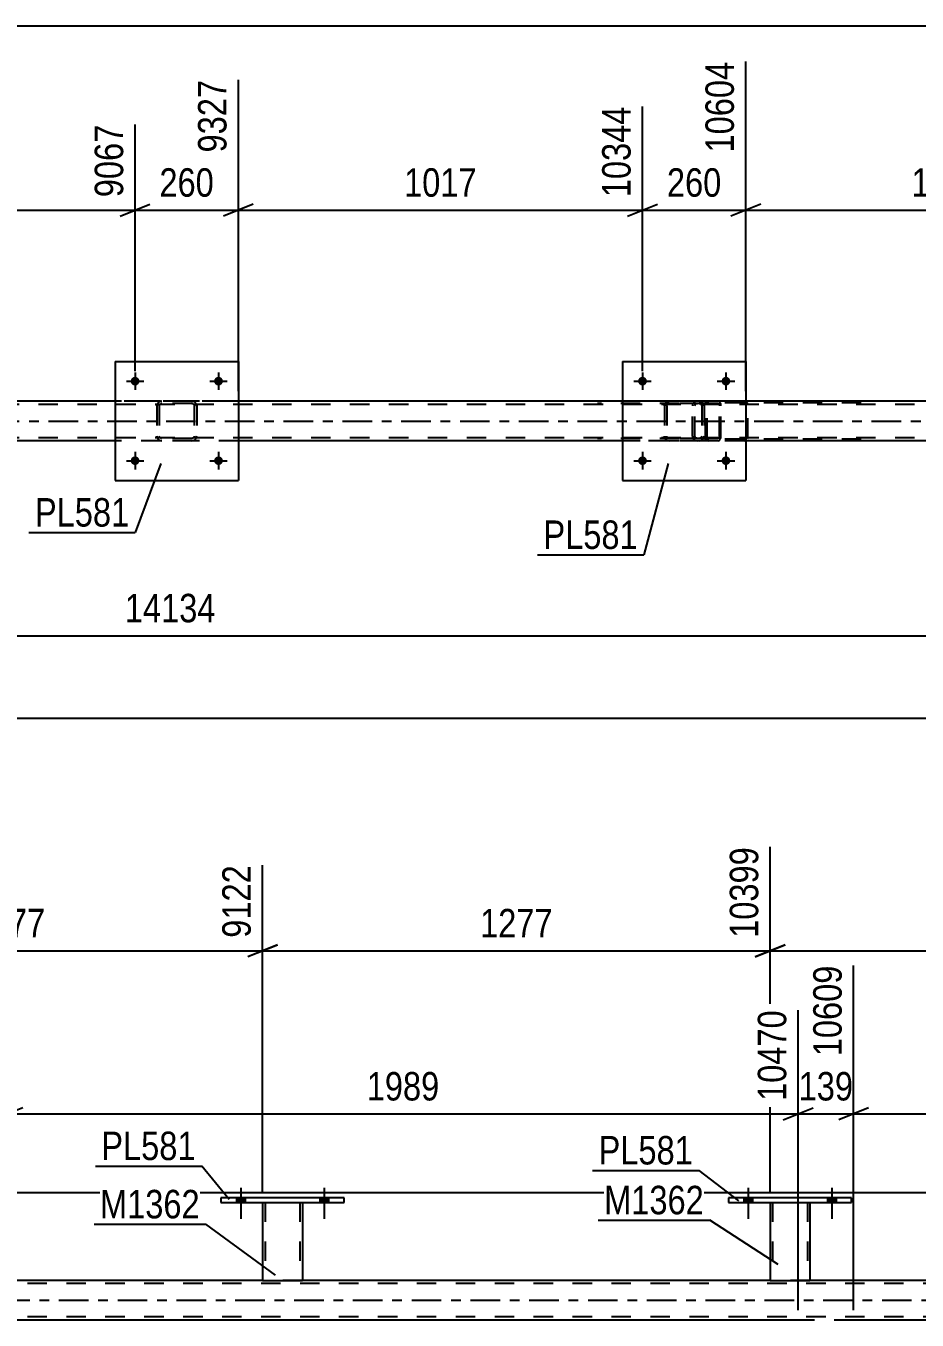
# Model space of a CAD drawing. Header units: millimetres. Extents: x 0 to 1766, y 0 to 560.
# Drawn here: x 1386 to 1475.7, y 424.8 to 555 of the extents above; entities that cross this region are included whole.
import ezdxf

# ---------------------------------------------------------------- set-up
doc = ezdxf.new("R2010")
doc.units = ezdxf.units.MM
doc.linetypes.add('DXK_LINE_DOT2', pattern=[3.9198, 1.9599, -1.9599])
doc.linetypes.add('DXK_LINE_DOT3', pattern=[5.9187, 2.979, -0.9799, 0.9799, -0.9799])
doc.styles.add('Arial Narrow', font='ARIALN.TTF', dxfattribs={"height": 0.2})

# ---------------------------------------------------------------- blocks, each defined once
blk = doc.blocks.new('Bolt-814185401-2540 - 2523')
at = {"linetype": 'Continuous'}
for points in [[(1448.5, 519.29, -1), (1447.62, 519.29, -1)], [(1456.9, 519.29, -1), (1456.02, 519.29, -1)]]:
    blk.add_hatch(color=1, dxfattribs=at).paths.add_polyline_path(points)
at = {"color": 1, "linetype": 'Continuous'}
for p, q in [((1448.06, 520.17), (1448.06, 518.41)), ((1456.46, 520.17), (1456.46, 518.41)), ((1447.18, 519.29), (1448.94, 519.29)), ((1455.58, 519.29), (1457.34, 519.29))]:
    blk.add_line(p, q, dxfattribs=at)
blk = doc.blocks.new('Part-814185401-2671 - 2523')
at = {"color": 7, "linetype": 'DXK_LINE_DOT2'}
for p, q in [((1450.26, 516.8), (1450.29, 516.99)), ((1450.29, 516.99), (1450.26, 516.8)), ((1450.52, 516.9), (1450.57, 516.97)), ((1450.55, 517.25), (1450.74, 517.28)), ((1450.74, 517.28), (1450.55, 517.25)), ((1450.57, 516.97), (1450.65, 517.03)), ((1450.65, 517.03), (1450.74, 517.04)), ((1453.78, 517.28), (1450.74, 517.28)), ((1453.78, 517.04), (1450.74, 517.04)), ((1453.78, 517.28), (1453.96, 517.25)), ((1453.96, 517.25), (1453.78, 517.28)), ((1453.78, 517.04), (1453.87, 517.03)), ((1453.87, 517.03), (1453.95, 516.97)), ((1453.95, 516.97), (1454, 516.9)), ((1454.22, 516.99), (1454.26, 516.8)), ((1454.26, 516.8), (1454.22, 516.99)), ((1450.26, 516.8), (1450.26, 513.76)), ((1450.5, 516.8), (1450.52, 516.9)), ((1450.5, 516.8), (1450.5, 513.76)), ((1454, 516.9), (1454.02, 516.8)), ((1454.02, 516.8), (1454.02, 513.76)), ((1454.26, 516.8), (1454.26, 513.76)), ((1450.29, 513.58), (1450.26, 513.76)), ((1450.26, 513.76), (1450.29, 513.58)), ((1450.52, 513.67), (1450.5, 513.76)), ((1450.57, 513.59), (1450.52, 513.67)), ((1450.74, 513.28), (1450.55, 513.32)), ((1450.55, 513.32), (1450.74, 513.28)), ((1450.65, 513.54), (1450.57, 513.59)), ((1450.74, 513.52), (1450.65, 513.54)), ((1453.78, 513.52), (1450.74, 513.52)), ((1453.78, 513.28), (1450.74, 513.28)), ((1453.87, 513.54), (1453.78, 513.52)), ((1453.96, 513.32), (1453.78, 513.28)), ((1453.78, 513.28), (1453.96, 513.32)), ((1453.95, 513.59), (1453.87, 513.54)), ((1454, 513.67), (1453.95, 513.59)), ((1454.02, 513.76), (1454, 513.67)), ((1454.26, 513.76), (1454.22, 513.58)), ((1454.22, 513.58), (1454.26, 513.76))]:
    blk.add_line(p, q, dxfattribs=at)
at = {"color": 7, "linetype": 'DXK_LINE_DOT3'}
blk.add_line((1452.26, 515.28), (1452.26, 515.28), dxfattribs=at)
at = {"color": 7, "linetype": 'DXK_LINE_DOT2'}
for centre, start, end in [((1450.74, 516.8), 112.5, 157.5), ((1450.74, 516.8), 112.5, 157.5), ((1453.78, 516.8), 22.5, 67.5), ((1453.78, 516.8), 22.5, 67.5), ((1450.74, 513.76), 202.5, 247.5), ((1450.74, 513.76), 202.5, 247.5), ((1453.78, 513.76), 292.5, 337.5), ((1453.78, 513.76), 292.5, 337.5)]:
    blk.add_arc(centre, 0.48, start, end, dxfattribs=at)
blk = doc.blocks.new('Bolt-814185401-2539 - 2523')
at = {"linetype": 'Continuous'}
for points in [[(1448.5, 511.29, -1), (1447.62, 511.29, -1)], [(1456.9, 511.29, -1), (1456.02, 511.29, -1)]]:
    blk.add_hatch(color=1, dxfattribs=at).paths.add_polyline_path(points)
at = {"color": 1, "linetype": 'Continuous'}
for p, q in [((1448.06, 512.17), (1448.06, 510.41)), ((1456.46, 512.17), (1456.46, 510.41)), ((1447.18, 511.29), (1448.94, 511.29)), ((1455.58, 511.29), (1457.34, 511.29))]:
    blk.add_line(p, q, dxfattribs=at)
blk = doc.blocks.new('Part-814185401-2666 - 2523')
at = {"color": 2, "linetype": 'Continuous'}
for p, q in [((1446.06, 521.28), (1446.06, 509.28)), ((1446.06, 521.28), (1458.46, 521.28)), ((1458.46, 521.28), (1458.46, 509.28)), ((1446.06, 509.28), (1458.46, 509.28))]:
    blk.add_line(p, q, dxfattribs=at)
blk = doc.blocks.new('Bolt-814185401-2694 - 2523')
at = {"linetype": 'Continuous'}
for points in [[(1397.42, 511.29, -1), (1396.54, 511.29, -1)], [(1405.82, 511.29, -1), (1404.94, 511.29, -1)]]:
    blk.add_hatch(color=1, dxfattribs=at).paths.add_polyline_path(points)
at = {"color": 1, "linetype": 'Continuous'}
for p, q in [((1396.98, 512.17), (1396.98, 510.41)), ((1405.38, 512.17), (1405.38, 510.41)), ((1396.1, 511.29), (1397.86, 511.29)), ((1404.5, 511.29), (1406.26, 511.29))]:
    blk.add_line(p, q, dxfattribs=at)
blk = doc.blocks.new('Part-814185401-2605 - 2523')
at = {"color": 7, "linetype": 'DXK_LINE_DOT2'}
for p, q in [((1454.43, 517.09), (1454.4, 516.96)), ((1454.4, 513.6), (1454.4, 516.96)), ((1454.57, 516.96), (1454.59, 517.03)), ((1454.57, 513.6), (1454.57, 516.96)), ((1454.59, 517.03), (1454.62, 517.08)), ((1454.74, 517.28), (1454.61, 517.26)), ((1454.62, 517.08), (1454.68, 517.11)), ((1454.68, 517.11), (1454.74, 517.12)), ((1470.07, 517.28), (1454.74, 517.28)), ((1470.07, 517.12), (1454.74, 517.12)), ((1458.45, 517.26), (1458.32, 517.28)), ((1458.32, 517.12), (1458.38, 517.11)), ((1458.38, 517.11), (1458.44, 517.08)), ((1458.44, 517.08), (1458.48, 517.03)), ((1458.48, 517.03), (1458.49, 516.96)), ((1458.49, 513.6), (1458.49, 516.96)), ((1458.66, 516.96), (1458.63, 517.09)), ((1458.66, 513.6), (1458.66, 516.96)), ((1454.4, 513.6), (1454.43, 513.48)), ((1454.59, 513.54), (1454.57, 513.6)), ((1454.62, 513.49), (1454.59, 513.54)), ((1454.61, 513.31), (1454.74, 513.28)), ((1454.68, 513.46), (1454.62, 513.49)), ((1454.74, 513.44), (1454.68, 513.46)), ((1470.07, 513.44), (1454.74, 513.44)), ((1470.07, 513.28), (1454.74, 513.28)), ((1458.38, 513.46), (1458.32, 513.44)), ((1458.32, 513.28), (1458.45, 513.31)), ((1458.44, 513.49), (1458.38, 513.46)), ((1458.48, 513.54), (1458.44, 513.49)), ((1458.49, 513.6), (1458.48, 513.54)), ((1458.63, 513.48), (1458.66, 513.6))]:
    blk.add_line(p, q, dxfattribs=at)
for centre, start, end in [((1454.73, 516.95), 110.7583, 155.68), ((1458.33, 516.95), 24.32, 69.2417), ((1454.73, 513.62), 204.32, 249.2417)]:
    blk.add_arc(centre, 0.331, start, end, dxfattribs=at)
blk = doc.blocks.new('Part-814185401-2627 - 2523')
at = {"color": 7, "linetype": 'DXK_LINE_DOT2'}
for p, q in [((1683.2, 516.96), (1080.49, 516.96)), ((1680.08, 517.28), (1139.57, 517.28)), ((1407.38, 517.28), (1394.98, 517.28)), ((1458.46, 517.28), (1446.06, 517.28)), ((1683.2, 513.6), (1080.49, 513.6)), ((1407.38, 513.28), (1394.98, 513.28)), ((1458.46, 513.28), (1446.06, 513.28))]:
    blk.add_line(p, q, dxfattribs=at)
at = {"color": 2, "linetype": 'Continuous'}
for p, q in [((1394.98, 517.28), (1356.3, 517.28)), ((1446.06, 517.28), (1407.38, 517.28)), ((1497.14, 517.28), (1458.46, 517.28)), ((1394.98, 513.28), (1356.3, 513.28)), ((1446.06, 513.28), (1407.38, 513.28)), ((1497.14, 513.28), (1458.46, 513.28))]:
    blk.add_line(p, q, dxfattribs=at)
at = {"color": 7, "linetype": 'DXK_LINE_DOT3'}
blk.add_line((1080.49, 515.28), (1683.2, 515.28), dxfattribs=at)
blk = doc.blocks.new('Part-814185401-2755 - 2523')
at = {"color": 7, "linetype": 'DXK_LINE_DOT2'}
for p, q in [((1455.68, 517.28), (1443.52, 517.28)), ((1455.68, 517.04), (1443.52, 517.04)), ((1453.12, 516.99), (1453.11, 516.94)), ((1453.36, 516.9), (1453.41, 516.97)), ((1453.59, 517.28), (1453.4, 517.25)), ((1453.41, 516.97), (1453.49, 517.03)), ((1453.49, 517.03), (1453.59, 517.04)), ((1454.4, 517.28), (1454.4, 517.04)), ((1455.78, 517.25), (1455.68, 517.28)), ((1455.68, 517.04), (1455.73, 517.03)), ((1455.73, 517.03), (1455.78, 516.97)), ((1455.87, 517.14), (1455.78, 517.25)), ((1455.78, 516.97), (1455.8, 516.9)), ((1455.93, 516.99), (1455.87, 517.14)), ((1455.95, 516.8), (1455.93, 516.99)), ((1453.11, 516.94), (1453.09, 516.8)), ((1453.09, 513.76), (1453.09, 516.8)), ((1453.34, 516.8), (1453.36, 516.9)), ((1453.34, 513.76), (1453.34, 516.8)), ((1455.8, 516.9), (1455.82, 516.8)), ((1455.82, 513.76), (1455.82, 516.8)), ((1455.95, 513.76), (1455.95, 516.8)), ((1455.68, 513.52), (1443.52, 513.52)), ((1455.68, 513.28), (1443.52, 513.28)), ((1453.09, 513.76), (1453.1, 513.68)), ((1453.1, 513.68), (1453.12, 513.58)), ((1453.36, 513.67), (1453.34, 513.76)), ((1453.41, 513.59), (1453.36, 513.67)), ((1453.4, 513.32), (1453.59, 513.28)), ((1453.49, 513.54), (1453.41, 513.59)), ((1453.59, 513.52), (1453.49, 513.54)), ((1454.4, 513.28), (1454.4, 513.52)), ((1455.73, 513.54), (1455.68, 513.52)), ((1455.68, 513.28), (1455.78, 513.32)), ((1455.78, 513.59), (1455.73, 513.54)), ((1455.8, 513.67), (1455.78, 513.59)), ((1455.78, 513.32), (1455.87, 513.43)), ((1455.82, 513.76), (1455.8, 513.67)), ((1455.87, 513.43), (1455.88, 513.46)), ((1455.88, 513.46), (1455.93, 513.58)), ((1455.93, 513.58), (1455.95, 513.76))]:
    blk.add_line(p, q, dxfattribs=at)
for centre, start, end in [((1453.57, 516.79), 111.1941, 156.1506), ((1453.57, 513.78), 203.8494, 248.8059)]:
    blk.add_arc(centre, 0.492, start, end, dxfattribs=at)
blk = doc.blocks.new('Part-814185401-2761 - 2523')
at = {"color": 7, "linetype": 'DXK_LINE_DOT2'}
for p, q in [((1399.18, 516.8), (1399.21, 516.99)), ((1399.21, 516.99), (1399.18, 516.8)), ((1399.44, 516.9), (1399.49, 516.97)), ((1399.47, 517.25), (1399.66, 517.28)), ((1399.66, 517.28), (1399.47, 517.25)), ((1399.49, 516.97), (1399.57, 517.03)), ((1399.57, 517.03), (1399.66, 517.04)), ((1402.7, 517.28), (1399.66, 517.28)), ((1402.7, 517.04), (1399.66, 517.04)), ((1402.7, 517.28), (1402.88, 517.25)), ((1402.88, 517.25), (1402.7, 517.28)), ((1402.7, 517.04), (1402.79, 517.03)), ((1402.79, 517.03), (1402.87, 516.97)), ((1402.87, 516.97), (1402.92, 516.9)), ((1403.14, 516.99), (1403.18, 516.8)), ((1403.18, 516.8), (1403.14, 516.99)), ((1399.18, 516.8), (1399.18, 513.76)), ((1399.42, 516.8), (1399.44, 516.9)), ((1399.42, 516.8), (1399.42, 513.76)), ((1402.92, 516.9), (1402.94, 516.8)), ((1402.94, 516.8), (1402.94, 513.76)), ((1403.18, 516.8), (1403.18, 513.76)), ((1399.21, 513.58), (1399.18, 513.76)), ((1399.18, 513.76), (1399.21, 513.58)), ((1399.44, 513.67), (1399.42, 513.76)), ((1399.49, 513.59), (1399.44, 513.67)), ((1399.66, 513.28), (1399.47, 513.32)), ((1399.47, 513.32), (1399.66, 513.28)), ((1399.57, 513.54), (1399.49, 513.59)), ((1399.66, 513.52), (1399.57, 513.54)), ((1402.7, 513.52), (1399.66, 513.52)), ((1402.7, 513.28), (1399.66, 513.28)), ((1402.79, 513.54), (1402.7, 513.52)), ((1402.88, 513.32), (1402.7, 513.28)), ((1402.7, 513.28), (1402.88, 513.32)), ((1402.87, 513.59), (1402.79, 513.54)), ((1402.92, 513.67), (1402.87, 513.59)), ((1402.94, 513.76), (1402.92, 513.67)), ((1403.18, 513.76), (1403.14, 513.58)), ((1403.14, 513.58), (1403.18, 513.76))]:
    blk.add_line(p, q, dxfattribs=at)
at = {"color": 7, "linetype": 'DXK_LINE_DOT3'}
blk.add_line((1401.18, 515.28), (1401.18, 515.28), dxfattribs=at)
at = {"color": 7, "linetype": 'DXK_LINE_DOT2'}
for centre, start, end in [((1399.66, 516.8), 112.5, 157.5), ((1399.66, 516.8), 112.5, 157.5), ((1402.7, 516.8), 22.5, 67.5), ((1402.7, 516.8), 22.5, 67.5), ((1399.66, 513.76), 202.5, 247.5), ((1399.66, 513.76), 202.5, 247.5), ((1402.7, 513.76), 292.5, 337.5), ((1402.7, 513.76), 292.5, 337.5)]:
    blk.add_arc(centre, 0.48, start, end, dxfattribs=at)
blk = doc.blocks.new('Part-814185401-2766 - 2523')
at = {"color": 2, "linetype": 'Continuous'}
for p, q in [((1394.98, 521.28), (1394.98, 509.28)), ((1394.98, 521.28), (1407.38, 521.28)), ((1407.38, 521.28), (1407.38, 509.28)), ((1394.98, 509.28), (1407.38, 509.28))]:
    blk.add_line(p, q, dxfattribs=at)
blk = doc.blocks.new('Bolt-814185401-2791 - 2523')
at = {"linetype": 'Continuous'}
for points in [[(1397.42, 519.29, -1), (1396.54, 519.29, -1)], [(1405.82, 519.29, -1), (1404.94, 519.29, -1)]]:
    blk.add_hatch(color=1, dxfattribs=at).paths.add_polyline_path(points)
at = {"color": 1, "linetype": 'Continuous'}
for p, q in [((1396.98, 520.17), (1396.98, 518.41)), ((1405.38, 520.17), (1405.38, 518.41)), ((1396.1, 519.29), (1397.86, 519.29)), ((1404.5, 519.29), (1406.26, 519.29))]:
    blk.add_line(p, q, dxfattribs=at)
blk = doc.blocks.new('Bolt-814185401-3987 - 3531')
at = {"linetype": 'Continuous'}
for points in [[(1458.27, 436.66), (1459.15, 436.66), (1459.15, 437.14), (1458.27, 437.14)], [(1466.67, 436.66), (1467.55, 436.66), (1467.55, 437.14), (1466.67, 437.14)]]:
    blk.add_hatch(color=1, dxfattribs=at).paths.add_polyline_path(points)
at = {"color": 1, "linetype": 'Continuous'}
for p, q in [((1458.71, 438.14), (1458.71, 435.02)), ((1467.11, 438.14), (1467.11, 435.02)), ((1458.27, 437.14), (1458.27, 436.66)), ((1459.15, 437.14), (1459.15, 436.66)), ((1466.67, 437.14), (1466.67, 436.66)), ((1467.55, 437.14), (1467.55, 436.66))]:
    blk.add_line(p, q, dxfattribs=at)
blk = doc.blocks.new('Bolt-814185401-3989 - 3531')
at = {"linetype": 'Continuous'}
for points in [[(1407.18, 436.66), (1408.06, 436.66), (1408.06, 437.14), (1407.18, 437.14)], [(1415.58, 436.66), (1416.46, 436.66), (1416.46, 437.14), (1415.58, 437.14)]]:
    blk.add_hatch(color=1, dxfattribs=at).paths.add_polyline_path(points)
at = {"color": 1, "linetype": 'Continuous'}
for p, q in [((1407.62, 438.14), (1407.62, 435.02)), ((1416.02, 438.14), (1416.02, 435.02)), ((1407.18, 437.14), (1407.18, 436.66)), ((1408.06, 437.14), (1408.06, 436.66)), ((1415.58, 437.14), (1415.58, 436.66)), ((1416.46, 437.14), (1416.46, 436.66))]:
    blk.add_line(p, q, dxfattribs=at)
blk = doc.blocks.new('Part-814185401-3734 - 3531')
at = {"color": 7, "linetype": 'DXK_LINE_DOT2'}
for p, q in [((1693.85, 428.5), (1081.54, 428.5)), ((1413.82, 428.82), (1409.82, 428.82)), ((1464.91, 428.82), (1460.91, 428.82)), ((1693.85, 425.14), (1081.54, 425.14)), ((1469.31, 424.82), (1463.73, 424.82))]:
    blk.add_line(p, q, dxfattribs=at)
at = {"color": 2, "linetype": 'Continuous'}
for p, q in [((1409.82, 428.82), (1362.74, 428.82)), ((1460.91, 428.82), (1413.82, 428.82)), ((1511.99, 428.82), (1464.91, 428.82)), ((1463.73, 424.82), (1384.17, 424.82)), ((1548.87, 424.82), (1469.31, 424.82))]:
    blk.add_line(p, q, dxfattribs=at)
at = {"color": 7, "linetype": 'DXK_LINE_DOT3'}
blk.add_line((1081.54, 426.82), (1693.85, 426.82), dxfattribs=at)
blk = doc.blocks.new('Part-814185401-3910 - 3531')
at = {"color": 2, "linetype": 'Continuous'}
for p, q in [((1405.62, 437.14), (1405.62, 436.66)), ((1418.02, 437.14), (1405.62, 437.14)), ((1405.62, 436.66), (1418.02, 436.66)), ((1418.02, 436.66), (1418.02, 437.14))]:
    blk.add_line(p, q, dxfattribs=at)
blk = doc.blocks.new('Part-814185401-3900 - 3531')
at = {"color": 2, "linetype": 'Continuous'}
for p, q in [((1456.71, 437.14), (1456.71, 436.66)), ((1469.11, 437.14), (1456.71, 437.14)), ((1456.71, 436.66), (1469.11, 436.66)), ((1469.11, 436.66), (1469.11, 437.14))]:
    blk.add_line(p, q, dxfattribs=at)
blk = doc.blocks.new('Part-814185401-3905 - 3531')
at = {"color": 2, "linetype": 'Continuous'}
for p, q in [((1460.91, 436.66), (1460.91, 428.82)), ((1464.91, 436.66), (1464.91, 428.82)), ((1460.91, 428.82), (1464.91, 428.82))]:
    blk.add_line(p, q, dxfattribs=at)
at = {"color": 7, "linetype": 'DXK_LINE_DOT2'}
for p, q in [((1460.91, 436.66), (1464.91, 436.66)), ((1460.91, 436.66), (1460.91, 436.66)), ((1460.91, 436.66), (1460.91, 436.66)), ((1461.15, 436.66), (1461.15, 428.82)), ((1464.67, 436.66), (1464.67, 428.82)), ((1464.91, 436.66), (1464.91, 436.66)), ((1464.91, 436.66), (1464.91, 436.66)), ((1464.61, 428.82), (1464.65, 428.82)), ((1464.61, 428.82), (1464.65, 428.82)), ((1464.65, 428.82), (1464.67, 428.82)), ((1464.65, 428.82), (1464.67, 428.82))]:
    blk.add_line(p, q, dxfattribs=at)
blk = doc.blocks.new('Part-814185401-3915 - 3531')
at = {"color": 2, "linetype": 'Continuous'}
for p, q in [((1409.82, 436.66), (1409.82, 428.82)), ((1413.82, 436.66), (1413.82, 428.82)), ((1409.82, 428.82), (1413.82, 428.82))]:
    blk.add_line(p, q, dxfattribs=at)
at = {"color": 7, "linetype": 'DXK_LINE_DOT2'}
for p, q in [((1409.82, 436.66), (1413.82, 436.66)), ((1409.82, 436.66), (1409.82, 436.66)), ((1409.82, 436.66), (1409.82, 436.66)), ((1410.06, 436.66), (1410.06, 428.82)), ((1413.58, 436.66), (1413.58, 428.82)), ((1413.82, 436.66), (1413.82, 436.66)), ((1413.82, 436.66), (1413.82, 436.66)), ((1413.53, 428.82), (1413.57, 428.82)), ((1413.53, 428.82), (1413.57, 428.82)), ((1413.57, 428.82), (1413.58, 428.82)), ((1413.57, 428.82), (1413.58, 428.82))]:
    blk.add_line(p, q, dxfattribs=at)
blk = doc.blocks.new('Bolt-814185401-3988 - 3531')
at = {"linetype": 'Continuous'}
for points in [[(1458.27, 436.66), (1459.15, 436.66), (1459.15, 437.14), (1458.27, 437.14)], [(1466.67, 436.66), (1467.55, 436.66), (1467.55, 437.14), (1466.67, 437.14)]]:
    blk.add_hatch(color=1, dxfattribs=at).paths.add_polyline_path(points)
at = {"color": 1, "linetype": 'Continuous'}
for p, q in [((1458.71, 438.14), (1458.71, 435.02)), ((1467.11, 438.14), (1467.11, 435.02)), ((1458.27, 437.14), (1458.27, 436.66)), ((1459.15, 437.14), (1459.15, 436.66)), ((1466.67, 437.14), (1466.67, 436.66)), ((1467.55, 437.14), (1467.55, 436.66))]:
    blk.add_line(p, q, dxfattribs=at)
blk = doc.blocks.new('Bolt-814185401-3990 - 3531')
at = {"linetype": 'Continuous'}
for points in [[(1407.18, 436.66), (1408.06, 436.66), (1408.06, 437.14), (1407.18, 437.14)], [(1415.58, 436.66), (1416.46, 436.66), (1416.46, 437.14), (1415.58, 437.14)]]:
    blk.add_hatch(color=1, dxfattribs=at).paths.add_polyline_path(points)
at = {"color": 1, "linetype": 'Continuous'}
for p, q in [((1407.62, 438.14), (1407.62, 435.02)), ((1416.02, 438.14), (1416.02, 435.02)), ((1407.18, 437.14), (1407.18, 436.66)), ((1408.06, 437.14), (1408.06, 436.66)), ((1415.58, 437.14), (1415.58, 436.66)), ((1416.46, 437.14), (1416.46, 436.66))]:
    blk.add_line(p, q, dxfattribs=at)
blk = doc.blocks.new('StraightDimension-814185401-2850 - 2523')
at = {"color": 7, "linetype": 'Continuous'}
blk.add_line((1056.86, 485.39), (1683.2, 485.39), dxfattribs=at)
blk = doc.blocks.new('StraightDimension-814185401-3038 - 2523')
at = {"color": 7, "linetype": 'Continuous'}
for p, q in [((1458.46, 518.28), (1458.46, 551.44)), ((1499.14, 520.29), (1499.14, 546.94)), ((1459.96, 537.1), (1456.96, 535.9)), ((1458.46, 536.5), (1499.14, 536.5)), ((1497.64, 535.9), (1500.64, 537.1))]:
    blk.add_line(p, q, dxfattribs=at)
at = {"color": 0}
blk.add_wipeout([(1483.05, 537.25), (1483.05, 541.45), (1474.54, 541.45), (1474.54, 537.25)], dxfattribs=at)
at = {"color": 3, "style": 'Arial Narrow'}
blk.add_text('1017', height=2.863, dxfattribs=at).set_placement((1475.14, 537.85))
at = {"color": 0, "linetype": 'Continuous'}
blk.add_wipeout([(1498.54, 547.54), (1494.34, 547.54), (1494.34, 537.2), (1498.54, 537.2)], dxfattribs=at)
at = {"color": 3, "linetype": 'Continuous', "style": 'Arial Narrow'}
blk.add_text('11621', height=2.863, rotation=90.0002, dxfattribs=at).set_placement((1497.94, 537.8))
blk = doc.blocks.new('StraightDimension-814185401-3056 - 2523')
at = {"color": 7, "linetype": 'Continuous'}
for p, q in [((1458.46, 518.28), (1458.46, 551.44)), ((1448.06, 520.29), (1448.06, 546.94)), ((1446.56, 535.9), (1449.56, 537.1)), ((1448.06, 536.5), (1458.46, 536.5)), ((1459.96, 537.1), (1456.96, 535.9))]:
    blk.add_line(p, q, dxfattribs=at)
at = {"color": 0}
blk.add_wipeout([(1456.6, 537.25), (1456.6, 541.45), (1449.92, 541.45), (1449.92, 537.25)], dxfattribs=at)
at = {"color": 3, "style": 'Arial Narrow'}
blk.add_text('260', height=2.863, dxfattribs=at).set_placement((1450.52, 537.85))
at = {"color": 0, "linetype": 'Continuous'}
blk.add_wipeout([(1457.86, 552.04), (1453.66, 552.04), (1453.66, 541.7), (1457.86, 541.7)], dxfattribs=at)
at = {"color": 3, "linetype": 'Continuous', "style": 'Arial Narrow'}
blk.add_text('10604', height=2.863, rotation=90.0002, dxfattribs=at).set_placement((1457.26, 542.3))
blk = doc.blocks.new('StraightDimension-814185401-3074 - 2523')
at = {"color": 7, "linetype": 'Continuous'}
for p, q in [((1407.38, 518.28), (1407.38, 549.61)), ((1448.06, 520.29), (1448.06, 546.94)), ((1408.88, 537.1), (1405.88, 535.9)), ((1407.38, 536.5), (1448.06, 536.5)), ((1446.56, 535.9), (1449.56, 537.1))]:
    blk.add_line(p, q, dxfattribs=at)
at = {"color": 0}
blk.add_wipeout([(1431.97, 537.25), (1431.97, 541.45), (1423.46, 541.45), (1423.46, 537.25)], dxfattribs=at)
at = {"color": 3, "style": 'Arial Narrow'}
blk.add_text('1017', height=2.863, dxfattribs=at).set_placement((1424.06, 537.85))
at = {"color": 0, "linetype": 'Continuous'}
blk.add_wipeout([(1447.46, 547.54), (1443.26, 547.54), (1443.26, 537.2), (1447.46, 537.2)], dxfattribs=at)
at = {"color": 3, "linetype": 'Continuous', "style": 'Arial Narrow'}
blk.add_text('10344', height=2.863, rotation=90.0002, dxfattribs=at).set_placement((1446.86, 537.8))
blk = doc.blocks.new('StraightDimension-814185401-3092 - 2523')
at = {"color": 7, "linetype": 'Continuous'}
for p, q in [((1407.38, 518.28), (1407.38, 549.61)), ((1396.98, 520.29), (1396.98, 545.11)), ((1395.48, 535.9), (1398.48, 537.1)), ((1396.98, 536.5), (1407.38, 536.5)), ((1408.88, 537.1), (1405.88, 535.9))]:
    blk.add_line(p, q, dxfattribs=at)
at = {"color": 0}
blk.add_wipeout([(1405.52, 537.25), (1405.52, 541.45), (1398.83, 541.45), (1398.83, 537.25)], dxfattribs=at)
at = {"color": 3, "style": 'Arial Narrow'}
blk.add_text('260', height=2.863, dxfattribs=at).set_placement((1399.43, 537.85))
at = {"color": 0, "linetype": 'Continuous'}
blk.add_wipeout([(1406.78, 550.21), (1402.58, 550.21), (1402.58, 541.7), (1406.78, 541.7)], dxfattribs=at)
at = {"color": 3, "linetype": 'Continuous', "style": 'Arial Narrow'}
blk.add_text('9327', height=2.863, rotation=90.0002, dxfattribs=at).set_placement((1406.18, 542.3))
blk = doc.blocks.new('StraightDimension-814185401-3110 - 2523')
at = {"color": 7, "linetype": 'Continuous'}
for p, q in [((1356.3, 518.28), (1356.3, 549.61)), ((1396.98, 520.29), (1396.98, 545.11)), ((1357.8, 537.1), (1354.8, 535.9)), ((1356.3, 536.5), (1396.98, 536.5)), ((1395.48, 535.9), (1398.48, 537.1))]:
    blk.add_line(p, q, dxfattribs=at)
at = {"color": 0}
blk.add_wipeout([(1380.89, 537.25), (1380.89, 541.45), (1372.38, 541.45), (1372.38, 537.25)], dxfattribs=at)
at = {"color": 3, "style": 'Arial Narrow'}
blk.add_text('1017', height=2.863, dxfattribs=at).set_placement((1372.98, 537.85))
at = {"color": 0, "linetype": 'Continuous'}
blk.add_wipeout([(1396.38, 545.71), (1392.18, 545.71), (1392.18, 537.2), (1396.38, 537.2)], dxfattribs=at)
at = {"color": 3, "linetype": 'Continuous', "style": 'Arial Narrow'}
blk.add_text('9067', height=2.863, rotation=90.0002, dxfattribs=at).set_placement((1395.78, 537.8))
blk = doc.blocks.new('StraightDimension-814185401-3391 - 2523')
at = {"color": 7, "linetype": 'Continuous'}
blk.add_line((1117.84, 493.68), (1683.2, 493.68), dxfattribs=at)
at = {"color": 0}
blk.add_wipeout([(1405.69, 494.43), (1405.69, 498.63), (1395.35, 498.63), (1395.35, 494.43)], dxfattribs=at)
at = {"color": 3, "style": 'Arial Narrow'}
blk.add_text('14134', height=2.863, dxfattribs=at).set_placement((1395.95, 495.03))
blk = doc.blocks.new('StraightDimension-814185401-3396 - 2523')
at = {"color": 7, "linetype": 'Continuous'}
blk.add_line((1056.22, 555.04), (1683.84, 555.04), dxfattribs=at)
blk = doc.blocks.new('StraightDimension-814185401-4362 - 3531')
at = {"color": 7, "linetype": 'Continuous'}
for p, q in [((1469.31, 425.82), (1469.31, 460.51)), ((1463.73, 425.82), (1463.73, 456.01)), ((1462.23, 444.97), (1465.23, 446.17)), ((1463.73, 445.57), (1469.31, 445.57)), ((1470.81, 446.17), (1467.81, 444.97))]:
    blk.add_line(p, q, dxfattribs=at)
at = {"color": 0}
blk.add_wipeout([(1469.86, 446.32), (1469.86, 450.52), (1463.18, 450.52), (1463.18, 446.32)], dxfattribs=at)
at = {"color": 3, "style": 'Arial Narrow'}
blk.add_text('139', height=2.863, dxfattribs=at).set_placement((1463.78, 446.92))
at = {"color": 0, "linetype": 'Continuous'}
blk.add_wipeout([(1468.71, 461.11), (1464.51, 461.11), (1464.51, 450.77), (1468.71, 450.77)], dxfattribs=at)
at = {"color": 3, "linetype": 'Continuous', "style": 'Arial Narrow'}
blk.add_text('10609', height=2.863, rotation=90.0002, dxfattribs=at).set_placement((1468.11, 451.37))
blk = doc.blocks.new('StraightDimension-814185401-4343 - 3531')
at = {"color": 7, "linetype": 'Continuous'}
for p, q in [((1469.31, 425.82), (1469.31, 460.51)), ((1548.87, 425.82), (1548.87, 456.01)), ((1470.81, 446.17), (1467.81, 444.97)), ((1469.31, 445.57), (1548.87, 445.57)), ((1547.37, 444.97), (1550.37, 446.17))]:
    blk.add_line(p, q, dxfattribs=at)
at = {"color": 0}
blk.add_wipeout([(1513.34, 446.32), (1513.34, 450.52), (1504.83, 450.52), (1504.83, 446.32)], dxfattribs=at)
at = {"color": 3, "style": 'Arial Narrow'}
blk.add_text('1989', height=2.863, dxfattribs=at).set_placement((1505.43, 446.92))
at = {"color": 0, "linetype": 'Continuous'}
blk.add_wipeout([(1548.27, 456.61), (1544.07, 456.61), (1544.07, 446.27), (1548.27, 446.27)], dxfattribs=at)
at = {"color": 3, "linetype": 'Continuous', "style": 'Arial Narrow'}
blk.add_text('12598', height=2.863, rotation=90.0002, dxfattribs=at).set_placement((1547.67, 446.87))
blk = doc.blocks.new('StraightDimension-814185401-4072 - 3531')
at = {"color": 7, "linetype": 'Continuous'}
for p, q in [((1460.91, 437.66), (1460.91, 472.43)), ((1511.99, 437.66), (1511.99, 472.43)), ((1462.41, 462.58), (1459.41, 461.38)), ((1510.49, 461.38), (1513.49, 462.58)), ((1460.91, 461.98), (1511.99, 461.98))]:
    blk.add_line(p, q, dxfattribs=at)
at = {"color": 0}
blk.add_wipeout([(1490.7, 462.73), (1490.7, 466.93), (1482.19, 466.93), (1482.19, 462.73)], dxfattribs=at)
at = {"color": 3, "style": 'Arial Narrow'}
blk.add_text('1277', height=2.863, dxfattribs=at).set_placement((1482.79, 463.33))
at = {"color": 0, "linetype": 'Continuous'}
blk.add_wipeout([(1511.39, 473.03), (1507.19, 473.03), (1507.19, 462.68), (1511.39, 462.68)], dxfattribs=at)
at = {"color": 3, "linetype": 'Continuous', "style": 'Arial Narrow'}
blk.add_text('11676', height=2.863, rotation=90.0002, dxfattribs=at).set_placement((1510.79, 463.28))
blk = doc.blocks.new('StraightDimension-814185401-4082 - 3531')
at = {"color": 7, "linetype": 'Continuous'}
for p, q in [((1460.91, 437.66), (1460.91, 472.43)), ((1409.82, 437.66), (1409.82, 470.6)), ((1411.32, 462.58), (1408.32, 461.38)), ((1459.41, 461.38), (1462.41, 462.58)), ((1409.82, 461.98), (1460.91, 461.98))]:
    blk.add_line(p, q, dxfattribs=at)
at = {"color": 0}
blk.add_wipeout([(1439.62, 462.73), (1439.62, 466.93), (1431.11, 466.93), (1431.11, 462.73)], dxfattribs=at)
at = {"color": 3, "style": 'Arial Narrow'}
blk.add_text('1277', height=2.863, dxfattribs=at).set_placement((1431.71, 463.33))
at = {"color": 0, "linetype": 'Continuous'}
blk.add_wipeout([(1460.31, 473.03), (1456.11, 473.03), (1456.11, 462.68), (1460.31, 462.68)], dxfattribs=at)
at = {"color": 3, "linetype": 'Continuous', "style": 'Arial Narrow'}
blk.add_text('10399', height=2.863, rotation=90.0002, dxfattribs=at).set_placement((1459.71, 463.28))
blk = doc.blocks.new('StraightDimension-814185401-4092 - 3531')
at = {"color": 7, "linetype": 'Continuous'}
for p, q in [((1358.74, 437.66), (1358.74, 470.6)), ((1409.82, 437.66), (1409.82, 470.6)), ((1360.24, 462.59), (1357.24, 461.39)), ((1408.32, 461.39), (1411.32, 462.59)), ((1358.74, 461.99), (1409.82, 461.99))]:
    blk.add_line(p, q, dxfattribs=at)
at = {"color": 0}
blk.add_wipeout([(1388.54, 462.74), (1388.54, 466.94), (1380.03, 466.94), (1380.03, 462.74)], dxfattribs=at)
at = {"color": 3, "style": 'Arial Narrow'}
blk.add_text('1277', height=2.863, dxfattribs=at).set_placement((1380.63, 463.34))
at = {"color": 0, "linetype": 'Continuous'}
blk.add_wipeout([(1409.22, 471.2), (1405.02, 471.2), (1405.02, 462.69), (1409.22, 462.69)], dxfattribs=at)
at = {"color": 3, "linetype": 'Continuous', "style": 'Arial Narrow'}
blk.add_text('9122', height=2.863, rotation=90.0002, dxfattribs=at).set_placement((1408.62, 463.29))
blk = doc.blocks.new('StraightDimension-814185401-4382 - 3531')
at = {"color": 7, "linetype": 'Continuous'}
for p, q in [((1384.17, 425.82), (1384.17, 458.68)), ((1463.73, 425.82), (1463.73, 456.01)), ((1385.67, 446.17), (1382.67, 444.97)), ((1384.17, 445.57), (1463.73, 445.57)), ((1462.23, 444.97), (1465.23, 446.17))]:
    blk.add_line(p, q, dxfattribs=at)
at = {"color": 0}
blk.add_wipeout([(1428.21, 446.32), (1428.21, 450.52), (1419.7, 450.52), (1419.7, 446.32)], dxfattribs=at)
at = {"color": 3, "style": 'Arial Narrow'}
blk.add_text('1989', height=2.863, dxfattribs=at).set_placement((1420.3, 446.92))
at = {"color": 0, "linetype": 'Continuous'}
blk.add_wipeout([(1463.13, 456.61), (1458.93, 456.61), (1458.93, 446.27), (1463.13, 446.27)], dxfattribs=at)
at = {"color": 3, "linetype": 'Continuous', "style": 'Arial Narrow'}
blk.add_text('10470', height=2.863, rotation=90.0002, dxfattribs=at).set_placement((1462.53, 446.87))
blk = doc.blocks.new('StraightDimension-814185401-4963 - 3531')
at = {"color": 7, "linetype": 'Continuous'}
blk.add_line((1686.2, 437.62), (1028.46, 437.62), dxfattribs=at)
blk = doc.blocks.new('Mark-814185401-2662 - 2523')
at = {"color": 0}
blk.add_wipeout([(1447.59, 502.41), (1447.59, 505.41), (1438.09, 505.41), (1438.09, 502.41)], dxfattribs=at)
blk.add_wipeout([(1447.59, 502.41), (1447.59, 505.41), (1438.09, 505.41), (1438.09, 502.41)], dxfattribs=at)
at = {"color": 30, "linetype": 'Continuous'}
for p in [(1450.65, 511), (1437.49, 501.81)]:
    blk.add_line(p, (1448.19, 501.81), dxfattribs=at)
at = {"color": 3, "style": 'Arial Narrow'}
blk.add_text('PL581', height=2.863, dxfattribs=at).set_placement((1438.09, 502.41))
blk = doc.blocks.new('Mark-814185401-2762 - 2523')
at = {"color": 0}
blk.add_wipeout([(1396.4, 504.66), (1396.4, 507.66), (1386.9, 507.66), (1386.9, 504.66)], dxfattribs=at)
blk.add_wipeout([(1396.4, 504.66), (1396.4, 507.66), (1386.9, 507.66), (1386.9, 504.66)], dxfattribs=at)
at = {"color": 30, "linetype": 'Continuous'}
for p in [(1399.57, 511), (1386.3, 504.06)]:
    blk.add_line(p, (1397, 504.06), dxfattribs=at)
at = {"color": 3, "style": 'Arial Narrow'}
blk.add_text('PL581', height=2.863, dxfattribs=at).set_placement((1386.9, 504.66))
blk = doc.blocks.new('Mark-814185401-3896 - 3531')
at = {"color": 0}
blk.add_wipeout([(1453.15, 440.48), (1453.15, 443.48), (1443.64, 443.48), (1443.64, 440.48)], dxfattribs=at)
blk.add_wipeout([(1453.15, 440.48), (1453.15, 443.48), (1443.64, 443.48), (1443.64, 440.48)], dxfattribs=at)
at = {"color": 30, "linetype": 'Continuous'}
for p in [(1443.04, 439.88), (1457.75, 436.81)]:
    blk.add_line(p, (1453.75, 439.88), dxfattribs=at)
at = {"color": 3, "style": 'Arial Narrow'}
blk.add_text('PL581', height=2.863, dxfattribs=at).set_placement((1443.64, 440.48))
blk = doc.blocks.new('Mark-814185401-3901 - 3531')
at = {"color": 0}
blk.add_wipeout([(1454.25, 435.47), (1454.25, 438.47), (1444.2, 438.47), (1444.2, 435.47)], dxfattribs=at)
blk.add_wipeout([(1454.25, 435.47), (1454.25, 438.47), (1444.2, 438.47), (1444.2, 435.47)], dxfattribs=at)
at = {"color": 30, "linetype": 'Continuous'}
for p in [(1443.6, 434.87), (1461.72, 430.4)]:
    blk.add_line(p, (1454.85, 434.87), dxfattribs=at)
at = {"color": 3, "style": 'Arial Narrow'}
blk.add_text('M1362', height=2.863, dxfattribs=at).set_placement((1444.2, 435.47))
blk = doc.blocks.new('Mark-814185401-3906 - 3531')
at = {"color": 0}
blk.add_wipeout([(1403.09, 440.92), (1403.09, 443.92), (1393.58, 443.92), (1393.58, 440.92)], dxfattribs=at)
blk.add_wipeout([(1403.09, 440.92), (1403.09, 443.92), (1393.58, 443.92), (1393.58, 440.92)], dxfattribs=at)
at = {"color": 30, "linetype": 'Continuous'}
for p in [(1392.98, 440.32), (1406.45, 436.94)]:
    blk.add_line(p, (1403.69, 440.32), dxfattribs=at)
at = {"color": 3, "style": 'Arial Narrow'}
blk.add_text('PL581', height=2.863, dxfattribs=at).set_placement((1393.58, 440.92))
blk = doc.blocks.new('Mark-814185401-3911 - 3531')
at = {"color": 0}
blk.add_wipeout([(1403.5, 435.06), (1403.5, 438.06), (1393.45, 438.06), (1393.45, 435.06)], dxfattribs=at)
blk.add_wipeout([(1403.5, 435.06), (1403.5, 438.06), (1393.45, 438.06), (1393.45, 435.06)], dxfattribs=at)
at = {"color": 30, "linetype": 'Continuous'}
for p in [(1392.85, 434.46), (1411.13, 429.35)]:
    blk.add_line(p, (1404.1, 434.46), dxfattribs=at)
at = {"color": 3, "style": 'Arial Narrow'}
blk.add_text('M1362', height=2.863, dxfattribs=at).set_placement((1393.45, 435.06))

msp = doc.modelspace()

# ---------------------------------------------------------------- block references
for name in ['Part-814185401-2766 - 2523', 'Part-814185401-2666 - 2523', 'Bolt-814185401-2791 - 2523', 'Bolt-814185401-2540 - 2523', 'Part-814185401-2627 - 2523', 'Part-814185401-2761 - 2523', 'Part-814185401-2755 - 2523', 'Part-814185401-2671 - 2523', 'Part-814185401-2605 - 2523', 'Bolt-814185401-2694 - 2523', 'Bolt-814185401-2539 - 2523', 'StraightDimension-814185401-2850 - 2523', 'Bolt-814185401-3989 - 3531', 'Bolt-814185401-3990 - 3531', 'Bolt-814185401-3987 - 3531', 'Bolt-814185401-3988 - 3531', 'Part-814185401-3910 - 3531', 'Part-814185401-3915 - 3531', 'Part-814185401-3900 - 3531', 'Part-814185401-3905 - 3531', 'Part-814185401-3734 - 3531']:
    msp.add_blockref(name, (0, 0))

# ---------------------------------------------------------------- next in the draw order: block references
for name in ['StraightDimension-814185401-3038 - 2523', 'StraightDimension-814185401-3391 - 2523', 'StraightDimension-814185401-4362 - 3531']:
    msp.add_blockref(name, (0, 0))

# ---------------------------------------------------------------- next in the draw order: block references
for name in ['StraightDimension-814185401-3056 - 2523', 'Mark-814185401-2762 - 2523', 'Mark-814185401-2662 - 2523', 'StraightDimension-814185401-4343 - 3531']:
    msp.add_blockref(name, (0, 0))

# ---------------------------------------------------------------- next in the draw order: block references
for name in ['StraightDimension-814185401-3074 - 2523', 'StraightDimension-814185401-4072 - 3531']:
    msp.add_blockref(name, (0, 0))

# ---------------------------------------------------------------- next in the draw order: block references
for name in ['StraightDimension-814185401-3092 - 2523', 'StraightDimension-814185401-4082 - 3531']:
    msp.add_blockref(name, (0, 0))

# ---------------------------------------------------------------- next in the draw order: block references
for name in ['StraightDimension-814185401-3110 - 2523', 'StraightDimension-814185401-4092 - 3531']:
    msp.add_blockref(name, (0, 0))

# ---------------------------------------------------------------- next in the draw order: block references
for name in ['StraightDimension-814185401-3396 - 2523', 'StraightDimension-814185401-4382 - 3531']:
    msp.add_blockref(name, (0, 0))

# ---------------------------------------------------------------- next in the draw order: block references
msp.add_blockref('StraightDimension-814185401-4963 - 3531', (0, 0))

# ---------------------------------------------------------------- next in the draw order: block references
for name in ['Mark-814185401-3906 - 3531', 'Mark-814185401-3896 - 3531']:
    msp.add_blockref(name, (0, 0))

# ---------------------------------------------------------------- next in the draw order: block references
for name in ['Mark-814185401-3911 - 3531', 'Mark-814185401-3901 - 3531']:
    msp.add_blockref(name, (0, 0))

doc.saveas('drawing.dxf')
